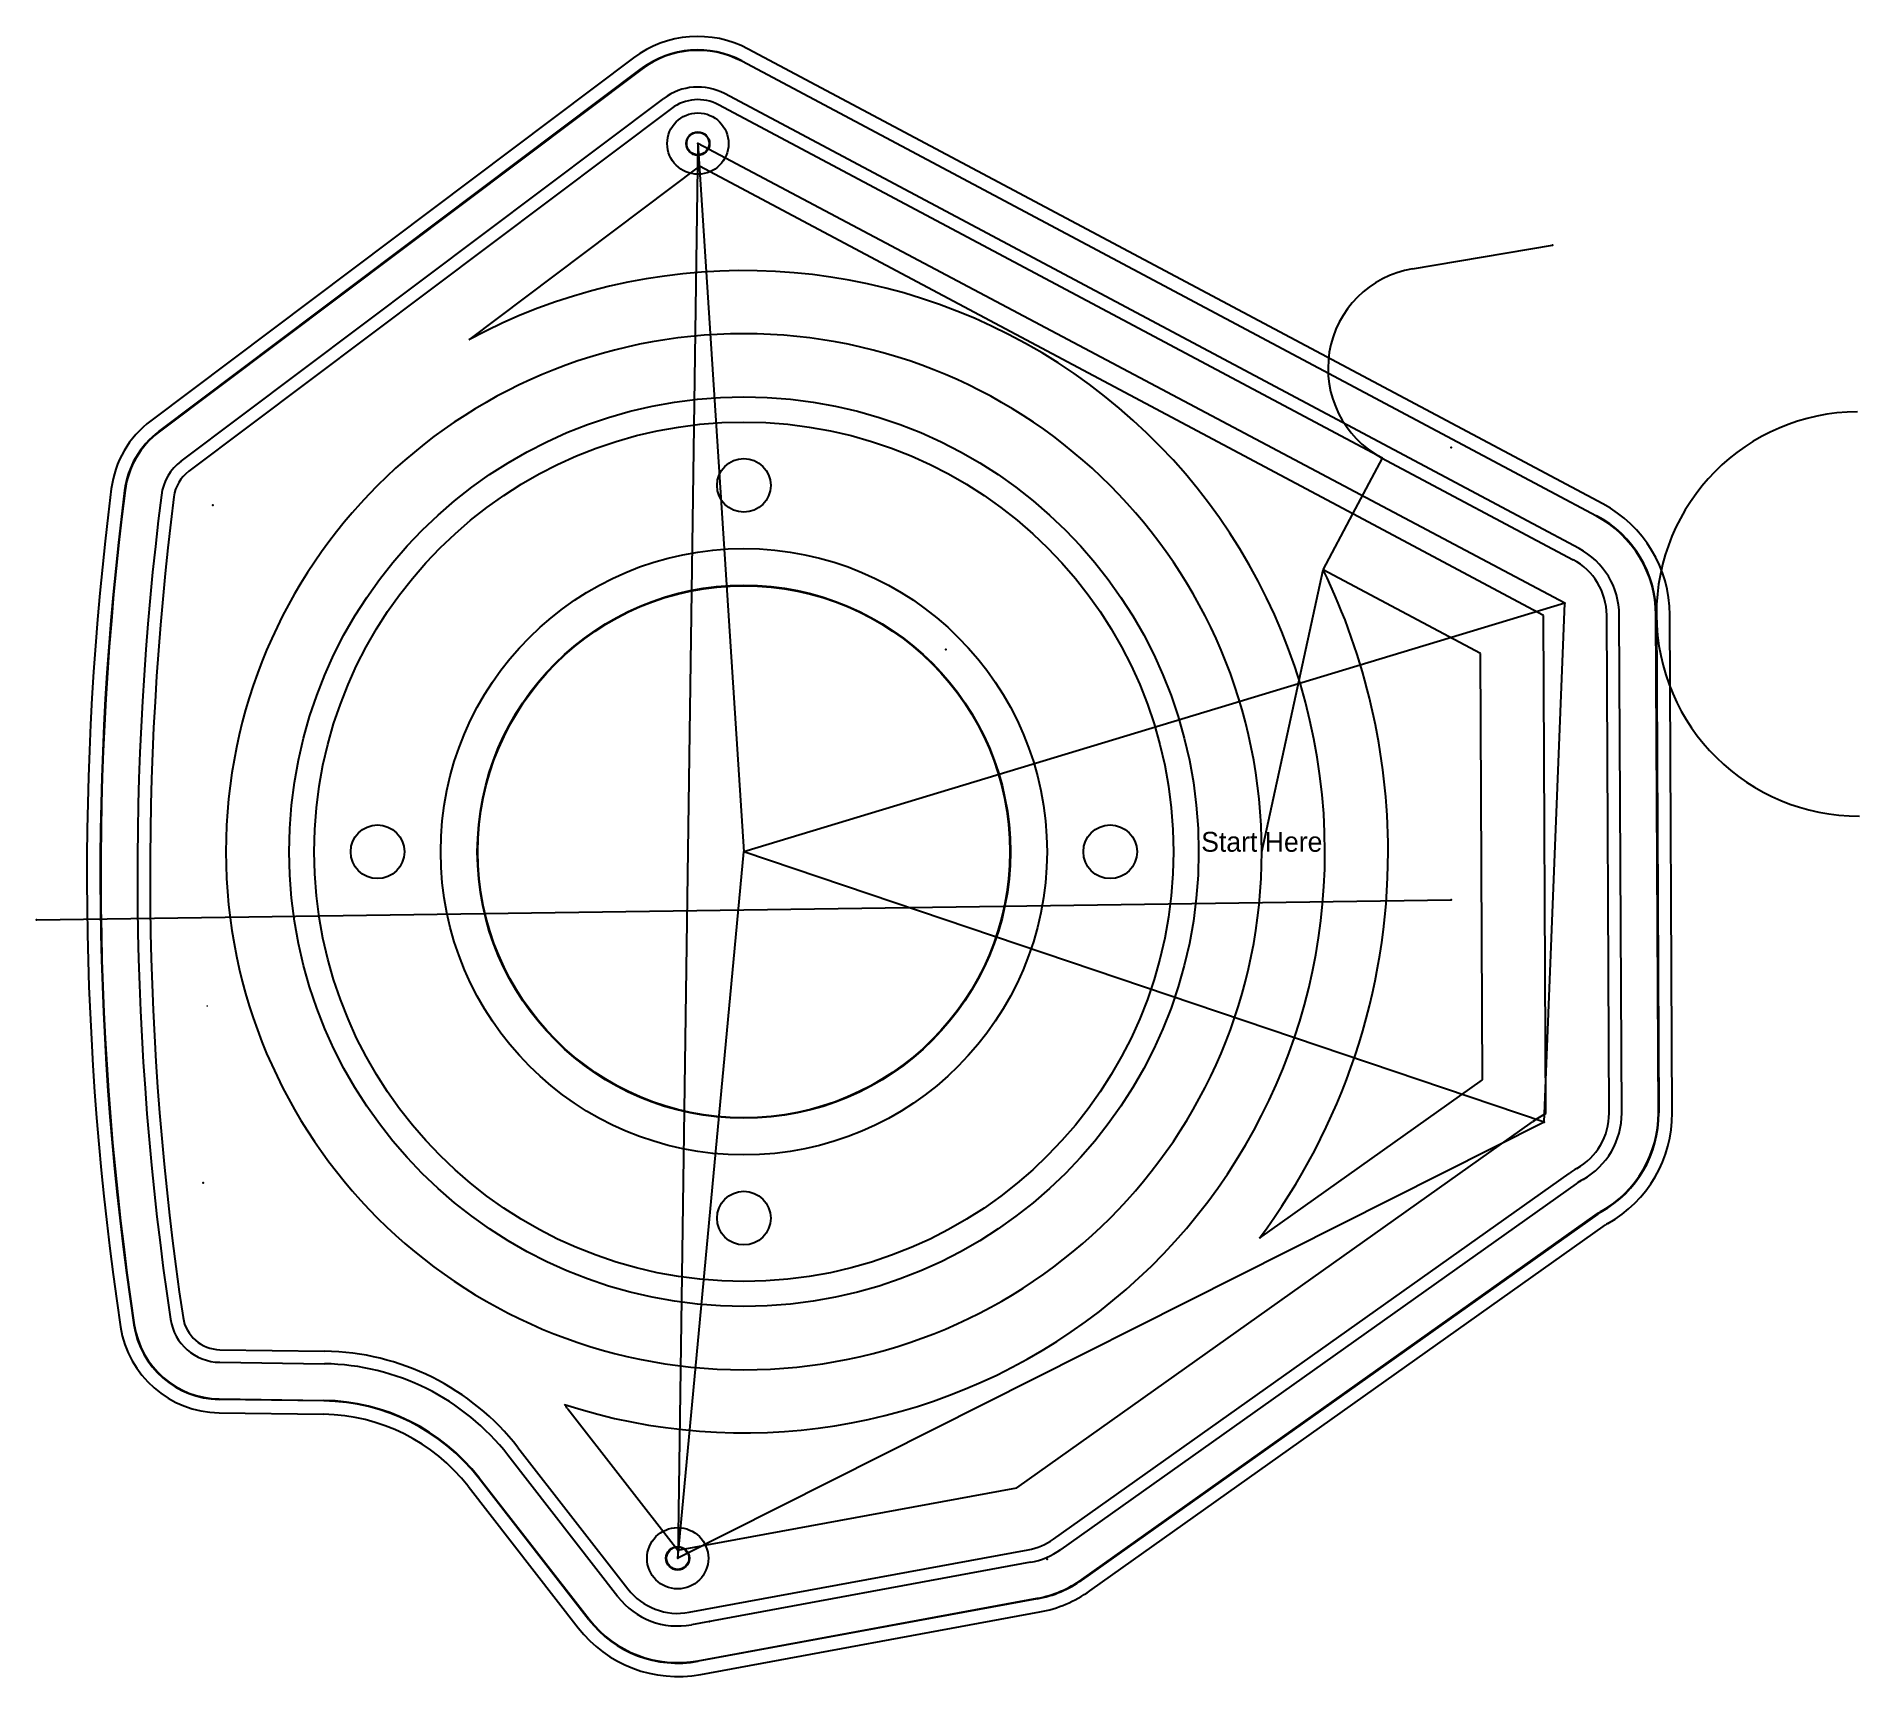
# Model space of a CAD drawing. Extents: x -7 to 11, y -8.2 to 8.1.
import ezdxf
from ezdxf.enums import TextEntityAlignment as Align

# ---------------------------------------------------------------- set-up
doc = ezdxf.new("R2010")
doc.units = 0

msp = doc.modelspace()

# ---------------------------------------------------------------- linework, layer by layer
at = {"layer": '1002', "color": 3, "linetype": 'CONTINUOUS'}
msp.add_line((5.125, 0), (5.125, 0, 1.968504), dxfattribs=at)
at = {"layer": 'Default', "color": 6, "linetype": 'CONTINUOUS'}
for p, q in [((8.500011, 3.441202), (0.043033, 7.941979)), ((-1.091734, 7.853664), (-5.868226, 4.264492)), ((8.435412, 3.319822), (-0.021565, 7.820598)), ((-0.019216, 7.825012), (8.437761, 3.324235)), ((-5.788629, 4.158565), (-1.012138, 7.747736)), ((-1.009134, 7.743739), (-5.785626, 4.154568)), ((-0.716279, 7.354006), (-5.49277, 3.764834)), ((6.319124, 3.893864), (-0.250596, 7.390248)), ((8.125, 2.46), (-0.454962, 7.006244)), ((-0.437487, 6.781712), (-2.722811, 5.064464)), ((6.025495, 3.342133), (-0.437487, 6.781712)), ((6.614661, 5.767501), (8, 6)), ((6.025565, 3.342096), (6.319124, 3.893864)), ((6.310367, 3.898524), (8.206381, 2.889472)), ((5.731971, 2.790346), (6.025495, 3.342133)), ((7.912752, 2.337741), (6.025565, 3.342096)), ((5.125, 0.00012), (5.731865, 2.790402)), ((7.289551, 1.961407), (5.731971, 2.790346)), ((8.125, 2.46), (0, 0)), ((7.92, -2.675), (8.125, 2.46)), ((7.936401, -2.588847), (7.912752, 2.337741)), ((8.561394, -2.585847), (8.537745, 2.340741)), ((9.048888, -2.583507), (9.025239, 2.343081)), ((9.030239, 2.343105), (9.053888, -2.583483)), ((9.186387, -2.582847), (9.162737, 2.343741)), ((7.3098, -2.256908), (7.289551, 1.961407)), ((7.92, -2.675), (0, 0)), ((-7, -0.675), (7, -0.475)), ((5.100824, -3.823901), (7.3098, -2.256908)), ((7.92, -2.675), (-0.654925, -6.990387)), ((2.701197, -6.292422), (7.803257, -2.673147)), ((3.062811, -6.802186), (8.164871, -3.182912)), ((3.344871, -7.199803), (8.44693, -3.580528)), ((8.449823, -3.584607), (3.347763, -7.203881)), ((3.424426, -7.311951), (8.526486, -3.692677)), ((-5.184202, -4.926446), (-4.149109, -4.941234)), ((-5.19313, -5.551382), (-4.158037, -5.56617)), ((-4.156144, -5.433684), (-5.191237, -5.418896)), ((-5.191166, -5.413896), (-4.156073, -5.428684)), ((-1.742046, -5.510732), (-0.653782, -6.910399)), ((-2.235454, -5.894364), (-1.14719, -7.294031)), ((-2.728862, -6.277997), (-1.640597, -7.677664)), ((-1.535995, -7.596334), (-2.624259, -6.196667)), ((-2.620312, -6.193598), (-1.532048, -7.593265)), ((-0.653782, -6.910399), (2.701197, -6.292422)), ((-0.540564, -7.525058), (2.814415, -6.907081)), ((-0.452253, -8.004493), (2.902726, -7.386516)), ((2.903632, -7.391433), (-0.451348, -8.00941)), ((-0.427345, -8.139718), (2.927634, -7.521741))]:
    msp.add_line(p, q, dxfattribs=at)
at = {"layer": 'Default', "color": 4, "linetype": 'CONTINUOUS'}
for p, q in [((-5.567862, 3.864766), (-0.79137, 7.453937)), ((8.265107, 2.999818), (-0.19187, 7.500594)), ((8.686392, -2.585247), (8.662743, 2.341341)), ((8.237194, -3.284865), (3.135134, -6.904139)), ((-5.185987, -5.051433), (-4.150895, -5.066221)), ((-1.245871, -7.370758), (-2.334135, -5.971091)), ((2.837059, -7.030013), (-0.51792, -7.64799))]:
    msp.add_line(p, q, dxfattribs=at)
at = {"layer": 'Default', "color": 7, "linetype": 'CONTINUOUS'}
for p, q in [((-0.454962, 7.006244), (-0.654925, -6.990387)), ((-0.454962, 7.006244), (0, 0)), ((-0.654925, -6.990387), (0, 0))]:
    msp.add_line(p, q, dxfattribs=at)
for centre in [(-0.454962, 7.006244), (-0.654925, -6.990387)]:
    msp.add_circle(centre, 0.3035, dxfattribs=at)
at = {"layer": 'Default', "color": 6, "linetype": 'CONTINUOUS'}
for centre, radius in [((-0.454962, 7.006244), 0.116), ((-0.454962, 7.006244), 0.111), ((0, 0), 4.5), ((0, 0, -0.625), 2.6375), ((0, 0, -0.625), 2.6375), ((0, 0, -0.625), 2.6325), ((0, 0, -0.625), 2.6325), ((-0.654925, -6.990387), 0.116), ((-0.654925, -6.990387), 0.111)]:
    msp.add_circle(centre, radius, dxfattribs=at)
at = {"layer": 'Default', "color": 9, "linetype": 'CONTINUOUS'}
for centre, radius in [((0, 0, -0.125), 4.251), ((0, 3.625), 0.265625), ((0, 0, -0.625), 3), ((-3.625, 0), 0.265625), ((3.625, 0), 0.265625), ((0, -3.625), 0.265625)]:
    msp.add_circle(centre, radius, dxfattribs=at)
at = {"layer": 'Default', "color": 6, "linetype": 'CONTINUOUS'}
for centre, radius, start, end in [((-0.454962, 7.006244), 1.06, 61.978232, 126.922088), ((-0.454962, 7.006244), 0.9275, 61.978232, 126.922088), ((-0.454962, 7.006244), 0.9225, 61.978232, 126.922088), ((-0.454962, 7.006244), 0.435, 61.978232, 126.922088), ((0, 0), 5.75, 0, 118.263836), ((6.780174, 4.781294), 1, 99.527057, 241.978232), ((0, 0), 5.125, 0.001342, 360), ((11.030216, 2.352706), 2, 90.275036, 180.275036), ((-5.267497, 3.465039), 1, 126.922088, 172.75298), ((-5.267497, 3.465039), 0.8675, 126.922088, 172.75298), ((-5.267497, 3.465039), 0.8625, 126.922088, 172.75298), ((-5.267497, 3.465039), 0.375, 126.922088, 172.75298), ((23.734788, -0.222985), 30.235835, 172.75298, 188.514205), ((23.734788, -0.222985), 30.103335, 172.75298, 188.514205), ((23.734788, -0.222985), 30.098335, 172.75298, 188.514205), ((23.734788, -0.222985), 29.610835, 172.75298, 188.514205), ((7.912752, 2.337741), 1.25, 0.275036, 61.978232), ((7.912752, 2.337741), 1.1125, 0.275036, 61.978232), ((7.912752, 2.337741), 1.1175, 0.275036, 61.978232), ((7.912752, 2.337741), 0.625, 0.275036, 61.978232), ((0, 0), 6.375, 0, 25.957873), ((11.030216, 2.352706), 2, 180.275036, 270.275036), ((0, 0), 5.75, 252.020318, 360), ((0, 0), 6.375, 323.142452, 360), ((8.671131, -3.896583), 1.5, 119.328765, 125.350941), ((7.936401, -2.588847), 0.625, 299.328765, 360.275036), ((7.936401, -2.588847), 1.1125, 299.328765, 360.275036), ((7.936401, -2.588847), 1.1175, 299.328765, 360.275036), ((7.936401, -2.588847), 1.25, 299.328765, 360.275036), ((8.671131, -3.896583), 0.875, 119.328765, 125.350941), ((8.671131, -3.896583), 0.3875, 119.328765, 125.350941), ((8.671131, -3.896583), 0.3825, 119.328765, 125.350941), ((8.671131, -3.896583), 0.25, 119.328765, 125.350941), ((-5.178845, -4.551484), 0.8675, 188.514205, 269.1815), ((-5.178845, -4.551484), 0.8625, 188.514205, 269.1815), ((-5.178845, -4.551484), 0.375, 188.514205, 269.1815), ((-5.178845, -4.551484), 1, 188.514205, 269.1815), ((-4.184375, -7.409682), 2.4687, 37.865655, 89.1815), ((-4.184375, -7.409682), 1.8437, 37.865655, 89.1815), ((-4.184375, -7.409682), 1.9762, 37.865655, 89.1815), ((-4.184375, -7.409682), 1.9812, 37.865655, 89.1815), ((-4.184375, -7.409682), 3.0937, 37.865655, 38.846431), ((2.701197, -6.292422), 0.625, 280.436726, 305.350941), ((2.701197, -6.292422), 1.1125, 280.436726, 305.350941), ((2.701197, -6.292422), 1.1175, 280.436726, 305.350941), ((-0.653782, -6.910399), 0.625, 217.865655, 280.436726), ((2.701197, -6.292422), 1.25, 280.436726, 305.350941), ((-0.653782, -6.910399), 1.25, 217.865655, 280.436726), ((-0.653782, -6.910399), 1.1175, 217.865655, 280.436726), ((-0.653782, -6.910399), 1.1125, 217.865655, 280.436726)]:
    msp.add_arc(centre, radius, start, end, dxfattribs=at)
at = {"layer": 'Default', "color": 4, "linetype": 'CONTINUOUS'}
for centre, radius, start, end in [((-0.454962, 7.006244), 0.56, 61.978232, 126.922088), ((-5.267497, 3.465039), 0.5, 126.922088, 172.75298), ((23.734788, -0.222985), 29.735835, 172.75298, 188.514205), ((7.912752, 2.337741), 0.75, 0.275036, 61.978232), ((-5.33289, -3.354144), 1.825, 89.1815, 89.450577), ((7.936401, -2.588847), 0.75, 299.328765, 360.275036), ((8.671131, -3.896583), 0.75, 119.328765, 125.350941), ((-5.178845, -4.551484), 0.5, 188.514205, 269.1815), ((-4.184375, -7.409682), 2.3437, 37.865655, 89.1815), ((2.701197, -6.292422), 0.75, 280.436726, 305.350941), ((-0.653782, -6.910399), 0.75, 217.865655, 280.436726)]:
    msp.add_arc(centre, radius, start, end, dxfattribs=at)
at = {"layer": 'Default', "color": 7}
for p in [(-0.454962, 7.006244), (8, 6), (7, 4), (-5.255477, 3.428643), (8.125, 2.46), (2, 2), (0, 0), (7, -0.475), (-7, -0.675), (7.92, -2.675), (-5.351278, -3.277109), (8.274914, -3.258107), (-0.654925, -6.990387), (3, -7), (-0.338979, -7.61503)]:
    msp.add_point(p, dxfattribs=at)

# ---------------------------------------------------------------- texts
at = {"layer": '1002', "color": 3}
msp.add_text('Start Here', height=0.19685, dxfattribs=at).set_placement((5.125, 0, 1.968504), align=Align.CENTER)

doc.saveas('drawing.dxf')
